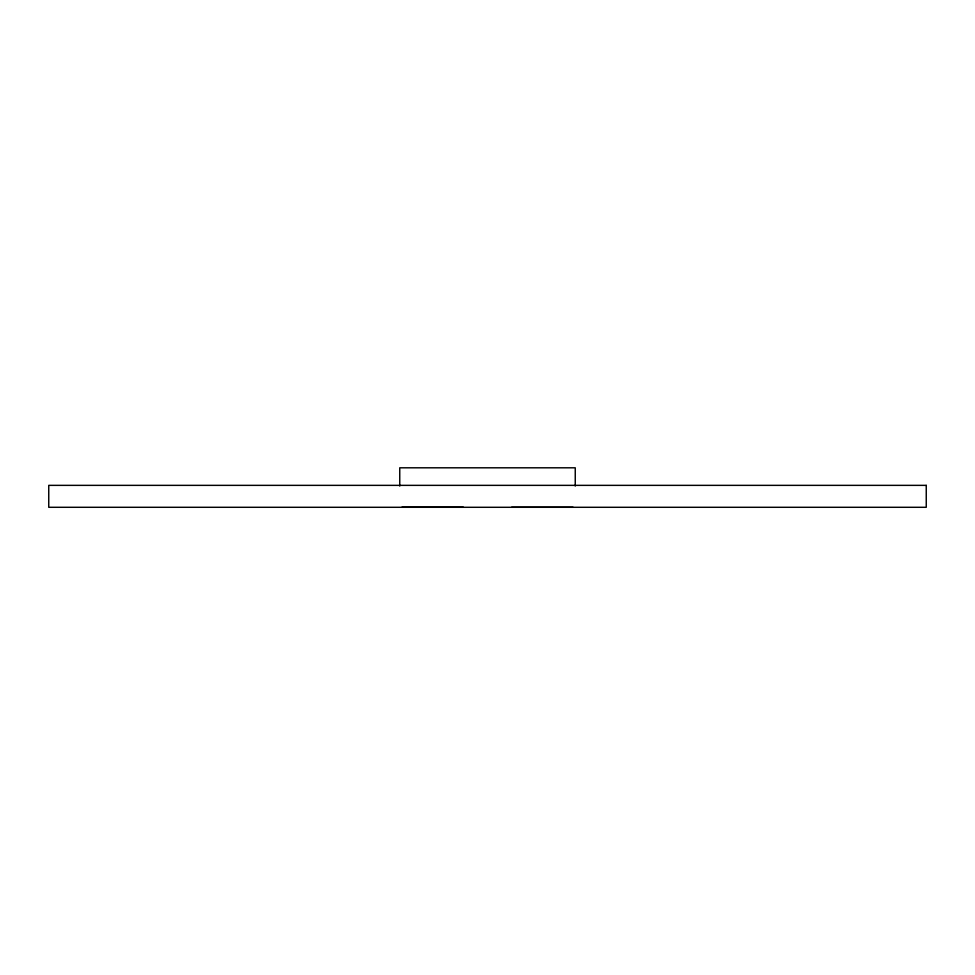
<?xml version="1.0" encoding="UTF-8"?>
<svg xmlns="http://www.w3.org/2000/svg" width="975" height="975" viewBox="0 0 975 975"><rect width="100%" height="100%" fill="white"/><g stroke="black" fill="none" stroke-linecap="round" stroke-linejoin="round"><path stroke-width="1.46" d="M401.944 507.195L463.369 507.195M511.631 507.256L573.056 507.256M575.25 486.038L575.25 467.805L399.75 467.805L399.75 486.038M926.25 485.355L48.75 485.355L48.75 507.293L926.25 507.293L926.25 485.355"/></g></svg>
